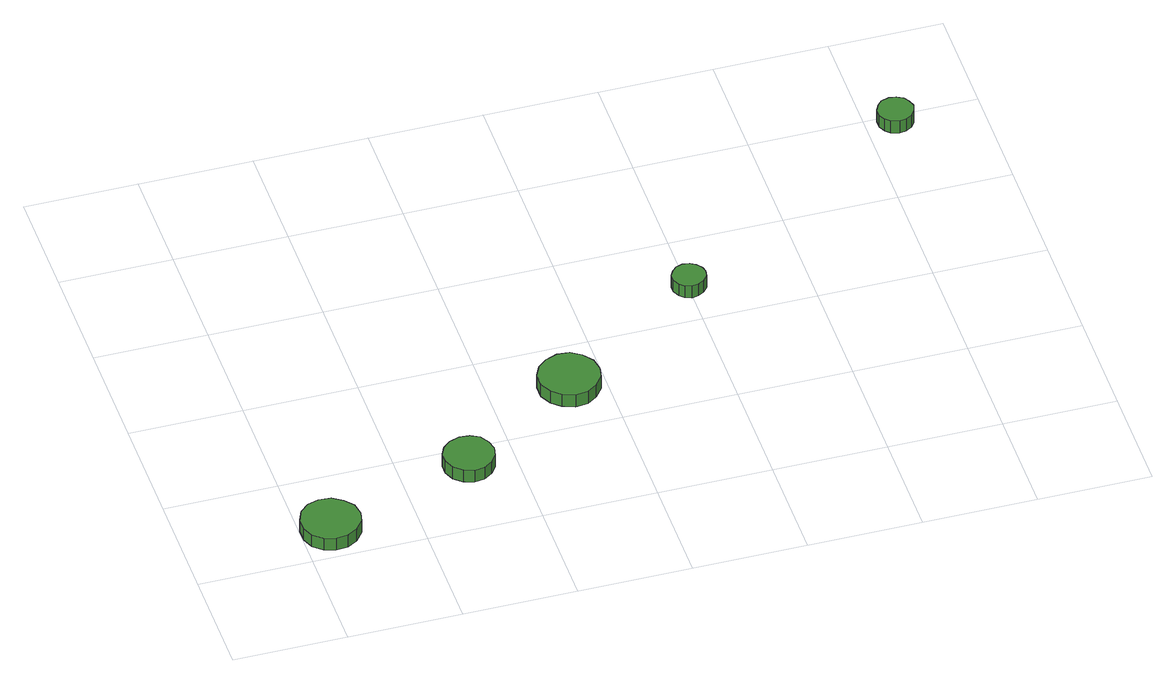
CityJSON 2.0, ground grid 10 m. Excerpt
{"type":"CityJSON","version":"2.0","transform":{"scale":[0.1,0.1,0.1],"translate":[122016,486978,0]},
"CityObjects":{
"tree1":{"type":"SolitaryVegetationObject","attributes":{"function":"something"},"geometry":[{"type":"MultiSurface","lod":"1","boundaries":[[[0,1,2,3,4,5,6,7,8,9,10,11,12,13,14]],[[15,16,17,18,19,20,21,22,23,24,25,26,27,28,29]],[[0,29,28,1]],[[1,28,27,2]],[[2,27,26,3]],[[3,26,25,4]],[[4,25,24,5]],[[5,24,23,6]],[[6,23,22,7]],[[7,22,21,8]],[[8,21,20,9]],[[9,20,19,10]],[[10,19,18,11]],[[11,18,17,12]],[[12,17,16,13]],[[13,16,15,14]],[[14,15,29,0]]]}]},
"tree2":{"type":"SolitaryVegetationObject","attributes":{"function":"something"},"geometry":[{"type":"MultiSurface","lod":"1","boundaries":[[[30,31,32,33,34,35,36,37,38,39,40,41,42,43,44]],[[45,46,47,48,49,50,51,52,53,54,55,56,57,58,59]],[[30,59,58,31]],[[31,58,57,32]],[[32,57,56,33]],[[33,56,55,34]],[[34,55,54,35]],[[35,54,53,36]],[[36,53,52,37]],[[37,52,51,38]],[[38,51,50,39]],[[39,50,49,40]],[[40,49,48,41]],[[41,48,47,42]],[[42,47,46,43]],[[43,46,45,44]],[[44,45,59,30]]]}]},
"tree3":{"type":"SolitaryVegetationObject","attributes":{"function":"something"},"geometry":[{"type":"MultiSurface","lod":"1","boundaries":[[[60,61,62,63,64,65,66,67,68,69,70,71,72,73,74]],[[75,76,77,78,79,80,81,82,83,84,85,86,87,88,89]],[[60,89,88,61]],[[61,88,87,62]],[[62,87,86,63]],[[63,86,85,64]],[[64,85,84,65]],[[65,84,83,66]],[[66,83,82,67]],[[67,82,81,68]],[[68,81,80,69]],[[69,80,79,70]],[[70,79,78,71]],[[71,78,77,72]],[[72,77,76,73]],[[73,76,75,74]],[[74,75,89,60]]]}]},
"tree4":{"type":"SolitaryVegetationObject","attributes":{"function":"something"},"geometry":[{"type":"MultiSurface","lod":"1","boundaries":[[[90,91,92,93,94,95,96,97,98,99,100,101,102,103,104]],[[105,106,107,108,109,110,111,112,113,114,115,116,117,118,119]],[[90,119,118,91]],[[91,118,117,92]],[[92,117,116,93]],[[93,116,115,94]],[[94,115,114,95]],[[95,114,113,96]],[[96,113,112,97]],[[97,112,111,98]],[[98,111,110,99]],[[99,110,109,100]],[[100,109,108,101]],[[101,108,107,102]],[[102,107,106,103]],[[103,106,105,104]],[[104,105,119,90]]]}]},
"tree5":{"type":"SolitaryVegetationObject","attributes":{"function":"something"},"geometry":[{"type":"MultiSurface","lod":"1","boundaries":[[[120,121,122,123,124,125,126,127,128,129,130,131,132,133,134]],[[135,136,137,138,139,140,141,142,143,144,145,146,147,148,149]],[[120,149,148,121]],[[121,148,147,122]],[[122,147,146,123]],[[123,146,145,124]],[[124,145,144,125]],[[125,144,143,126]],[[126,143,142,127]],[[127,142,141,128]],[[128,141,140,129]],[[129,140,139,130]],[[130,139,138,131]],[[131,138,137,132]],[[132,137,136,133]],[[133,136,135,134]],[[134,135,149,120]]]}]}
},
"vertices":[
[51,31,21],[49,42,21],[42,50,21],[33,56,21],[22,57,21],[12,54,21],[4,47,21],[0,37,21],[0,26,21],[4,16,21],[12,9,21],[22,6,21],[33,7,21],[42,12,21],[49,21,21],[49,21,8],[42,12,8],[33,7,8],[22,6,8],[12,9,8],[4,16,8],[0,26,8],[0,37,8],[4,47,8],[12,54,8],[22,57,8],[33,56,8],[42,50,8],[49,42,8],[51,31,8],
[181,76,22],[179,85,22],[174,93,22],[166,97,22],[157,98,22],[148,95,22],[141,89,22],[137,81,22],[137,72,22],[141,63,22],[148,57,22],[157,54,22],[166,55,22],[174,60,22],[179,67,22],[179,67,9],[174,60,9],[166,55,9],[157,54,9],[148,57,9],[141,63,9],[137,72,9],[137,81,9],[141,89,9],[148,95,9],[157,98,9],[166,97,9],[174,93,9],[179,85,9],[181,76,9],
[295,150,20],[293,161,20],[286,170,20],[277,176,20],[266,177,20],[255,173,20],[247,166,20],[242,156,20],[242,144,20],[247,134,20],[255,127,20],[266,123,20],[277,124,20],[286,130,20],[293,139,20],[293,139,7],[286,130,7],[277,124,7],[266,123,7],[255,127,7],[247,134,7],[242,144,7],[242,156,7],[247,166,7],[255,173,7],[266,177,7],[277,176,7],[286,170,7],[293,161,7],[295,150,7],
[415,242,20],[414,247,20],[410,252,20],[405,255,20],[399,256,20],[393,254,20],[389,250,20],[386,245,20],[386,239,20],[389,233,20],[393,229,20],[399,227,20],[405,228,20],[410,231,20],[414,236,20],[414,236,7],[410,231,7],[405,228,7],[399,227,7],[393,229,7],[389,233,7],[386,239,7],[386,245,7],[389,250,7],[393,254,7],[399,256,7],[405,255,7],[410,252,7],[414,247,7],[415,242,7],
[642,394,19],[640,400,19],[637,405,19],[631,408,19],[625,409,19],[618,407,19],[614,403,19],[611,397,19],[611,390,19],[614,384,19],[618,380,19],[625,378,19],[631,379,19],[637,382,19],[640,387,19],[640,387,6],[637,382,6],[631,379,6],[625,378,6],[618,380,6],[614,384,6],[611,390,6],[611,397,6],[614,403,6],[618,407,6],[625,409,6],[631,408,6],[637,405,6],[640,400,6],[642,394,6]
]}
